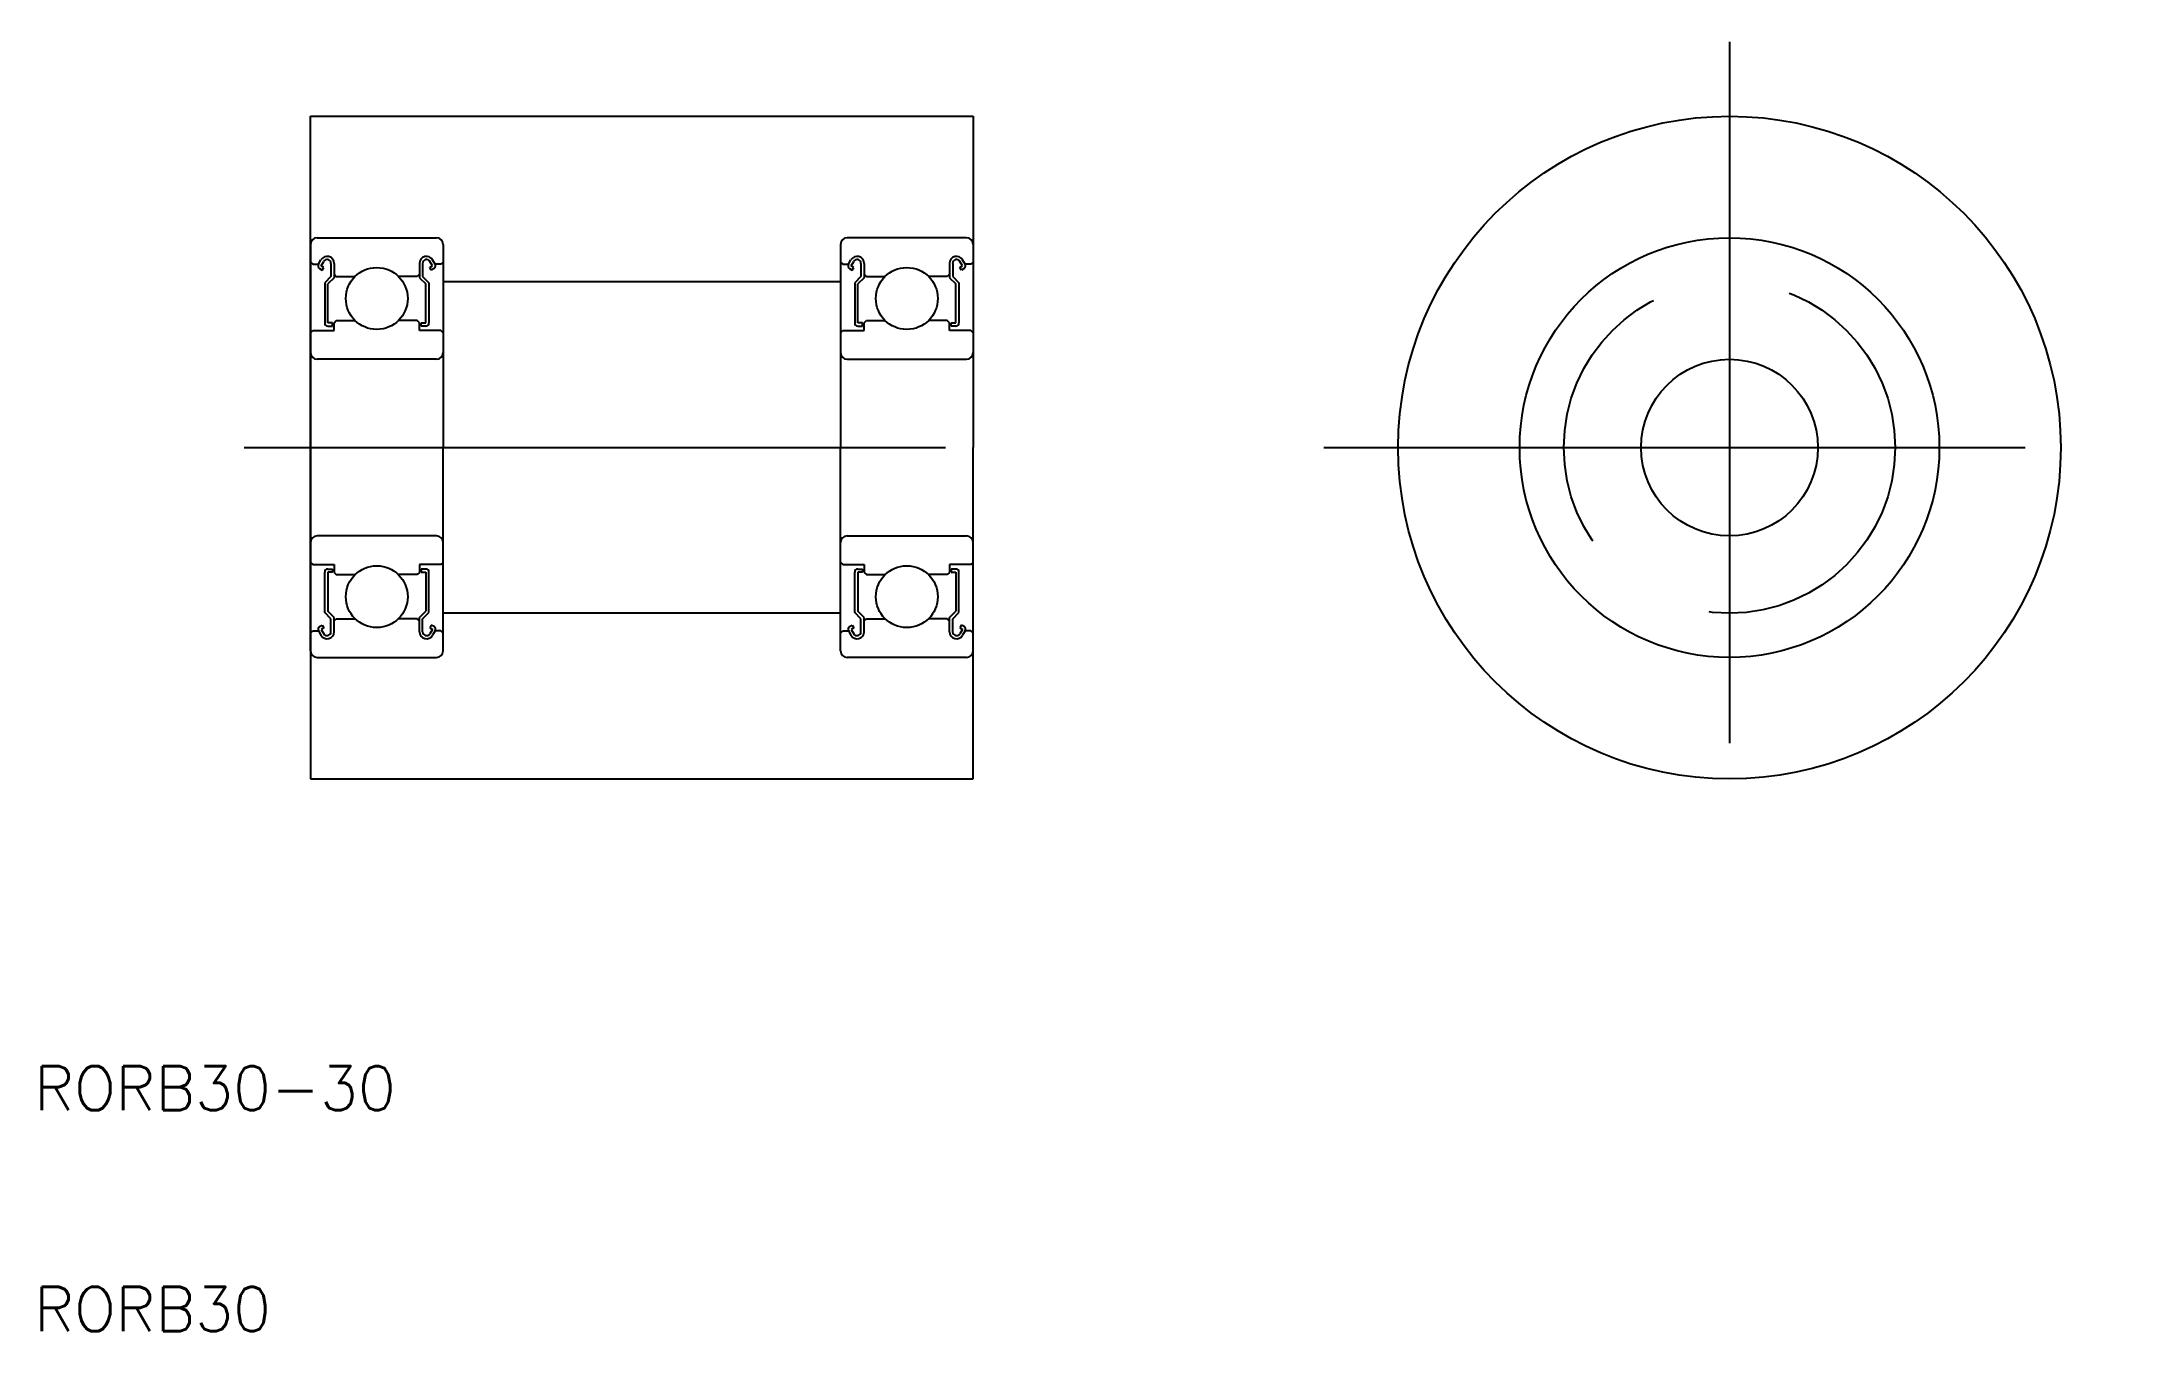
# Model space of a CAD drawing. Extents: x 37.8 to 132.6, y 10 to 68.4.
import ezdxf

# ---------------------------------------------------------------- set-up
doc = ezdxf.new("R2010")
doc.units = 0
doc.linetypes.add('CENTER', pattern=[50.8, 31.75, -6.35, 6.35, -6.35])
doc.linetypes.add('DASHED', pattern=[19.05, 12.7, -6.35])
doc.layers.get('0').update_dxf_attribs({"linetype": 'CONTINUOUS'})
doc.layers.add('CENTER', color=1, linetype='CENTER')
doc.styles.get("Standard").update_dxf_attribs({"font": 'txt.shx', "bigfont": 'extfont.shx'})

msp = doc.modelspace()

# ---------------------------------------------------------------- linework, layer by layer
at = {"color": 7, "linetype": 'CONTINUOUS'}
for p, q in [((50, 65), (80, 65)), ((50, 50), (50, 65)), ((80, 65), (80, 50)), ((50, 59.2), (50, 50)), ((50.3, 59.5), (55.7, 59.5)), ((56, 59.2), (56, 50)), ((74, 59.2), (74, 50)), ((79.7, 59.5), (74.3, 59.5)), ((80, 59.2), (80, 50)), ((50, 58.4), (50.1, 58.3)), ((50.1, 58.3), (50.356, 58.3)), ((50.356, 58.3), (50.472, 58.496)), ((50.408, 58.106), (50.531, 58.035)), ((50.479, 58.229), (50.595, 58.425)), ((50.602, 58.158), (50.479, 58.229)), ((50.531, 58.035), (50.602, 58.158)), ((50.924, 58.337), (50.924, 57.75)), ((51.067, 58.337), (51.067, 57.691)), ((51.067, 57.85), (51.167, 57.75)), ((54.933, 57.85), (54.833, 57.75)), ((54.933, 58.337), (54.933, 57.691)), ((55.076, 58.337), (55.076, 57.75)), ((55.398, 58.158), (55.521, 58.229)), ((55.469, 58.035), (55.398, 58.158)), ((55.521, 58.229), (55.405, 58.425)), ((55.592, 58.106), (55.469, 58.035)), ((55.644, 58.3), (55.528, 58.496)), ((55.9, 58.3), (55.644, 58.3)), ((56, 58.4), (55.9, 58.3)), ((74, 58.4), (74.1, 58.3)), ((74.1, 58.3), (74.356, 58.3)), ((74.356, 58.3), (74.472, 58.496)), ((74.408, 58.106), (74.531, 58.035)), ((74.479, 58.229), (74.595, 58.425)), ((74.602, 58.158), (74.479, 58.229)), ((74.531, 58.035), (74.602, 58.158)), ((74.924, 58.337), (74.924, 57.75)), ((75.067, 58.337), (75.067, 57.691)), ((75.067, 57.85), (75.167, 57.75)), ((78.933, 57.85), (78.833, 57.75)), ((78.933, 58.337), (78.933, 57.691)), ((79.076, 58.337), (79.076, 57.75)), ((79.398, 58.158), (79.521, 58.229)), ((79.469, 58.035), (79.398, 58.158)), ((79.521, 58.229), (79.405, 58.425)), ((79.592, 58.106), (79.469, 58.035)), ((79.644, 58.3), (79.528, 58.496)), ((79.9, 58.3), (79.644, 58.3)), ((80, 58.4), (79.9, 58.3)), ((50.924, 57.75), (50.64, 57.466)), ((50.64, 57.466), (50.64, 55.642)), ((51.067, 57.691), (50.782, 57.407)), ((50.782, 55.642), (50.782, 57.407)), ((51.167, 57.75), (52.02, 57.75)), ((54.833, 57.75), (53.98, 57.75)), ((54.933, 57.691), (55.218, 57.407)), ((55.076, 57.75), (55.36, 57.466)), ((55.218, 55.642), (55.218, 57.407)), ((55.36, 57.466), (55.36, 55.642)), ((74, 57.5), (56, 57.5)), ((56, 56.9), (56, 56.9)), ((74, 56.9), (74, 56.9)), ((74.924, 57.75), (74.64, 57.466)), ((74.64, 57.466), (74.64, 55.642)), ((75.067, 57.691), (74.782, 57.407)), ((74.782, 55.642), (74.782, 57.407)), ((75.167, 57.75), (76.02, 57.75)), ((78.833, 57.75), (77.98, 57.75)), ((78.933, 57.691), (79.218, 57.407)), ((79.076, 57.75), (79.36, 57.466)), ((79.218, 55.642), (79.218, 57.407)), ((79.36, 57.466), (79.36, 55.642)), ((50, 55.2), (50.1, 55.3)), ((50.1, 55.3), (51.067, 55.3)), ((50.996, 55.642), (50.782, 55.642)), ((50.782, 55.5), (50.996, 55.5)), ((50.996, 55.5), (50.996, 55.642)), ((51.067, 55.65), (51.167, 55.75)), ((51.067, 55.3), (51.067, 55.65)), ((51.167, 55.75), (52.02, 55.75)), ((54.833, 55.75), (53.98, 55.75)), ((54.933, 55.65), (54.833, 55.75)), ((54.933, 55.3), (54.933, 55.65)), ((55.9, 55.3), (54.933, 55.3)), ((55.004, 55.5), (55.004, 55.642)), ((55.004, 55.642), (55.218, 55.642)), ((55.218, 55.5), (55.004, 55.5)), ((56, 55.2), (55.9, 55.3)), ((74, 55.2), (74.1, 55.3)), ((74.1, 55.3), (75.067, 55.3)), ((74.996, 55.642), (74.782, 55.642)), ((74.782, 55.5), (74.996, 55.5)), ((74.996, 55.5), (74.996, 55.642)), ((75.067, 55.65), (75.167, 55.75)), ((75.067, 55.3), (75.067, 55.65)), ((75.167, 55.75), (76.02, 55.75)), ((78.833, 55.75), (77.98, 55.75)), ((78.933, 55.65), (78.833, 55.75)), ((78.933, 55.3), (78.933, 55.65)), ((79.9, 55.3), (78.933, 55.3)), ((79.004, 55.5), (79.004, 55.642)), ((79.004, 55.642), (79.218, 55.642)), ((79.218, 55.5), (79.004, 55.5)), ((80, 55.2), (79.9, 55.3)), ((56, 54.6), (56, 54.6)), ((74, 54.6), (74, 54.6)), ((55.7, 54), (50.3, 54)), ((74.3, 54), (79.7, 54)), ((50, 50), (50, 35)), ((50, 40.8), (50, 50)), ((56, 40.8), (56, 50)), ((74, 40.8), (74, 50)), ((80, 35), (80, 50)), ((80, 40.8), (80, 50)), ((55.7, 46), (50.3, 46)), ((74.3, 46), (79.7, 46)), ((50, 44.8), (50.1, 44.7)), ((50.1, 44.7), (51.067, 44.7)), ((51.067, 44.7), (51.067, 44.35)), ((55.9, 44.7), (54.933, 44.7)), ((54.933, 44.7), (54.933, 44.35)), ((56, 44.8), (55.9, 44.7)), ((74, 44.8), (74.1, 44.7)), ((74.1, 44.7), (75.067, 44.7)), ((75.067, 44.7), (75.067, 44.35)), ((78.933, 44.7), (78.933, 44.35)), ((79.9, 44.7), (78.933, 44.7)), ((80, 44.8), (79.9, 44.7)), ((50.64, 42.534), (50.64, 44.358)), ((50.782, 44.5), (50.996, 44.5)), ((50.996, 44.358), (50.782, 44.358)), ((50.782, 44.358), (50.782, 42.593)), ((50.996, 44.5), (50.996, 44.358)), ((51.067, 44.35), (51.167, 44.25)), ((51.167, 44.25), (52.02, 44.25)), ((54.833, 44.25), (53.98, 44.25)), ((54.933, 44.35), (54.833, 44.25)), ((55.218, 44.5), (55.004, 44.5)), ((55.004, 44.5), (55.004, 44.358)), ((55.004, 44.358), (55.218, 44.358)), ((55.218, 44.358), (55.218, 42.593)), ((55.36, 42.534), (55.36, 44.358)), ((74.64, 42.534), (74.64, 44.358)), ((74.782, 44.5), (74.996, 44.5)), ((74.782, 44.358), (74.782, 42.593)), ((74.996, 44.358), (74.782, 44.358)), ((74.996, 44.5), (74.996, 44.358)), ((75.067, 44.35), (75.167, 44.25)), ((75.167, 44.25), (76.02, 44.25)), ((78.833, 44.25), (77.98, 44.25)), ((78.933, 44.35), (78.833, 44.25)), ((79.004, 44.5), (79.004, 44.358)), ((79.218, 44.5), (79.004, 44.5)), ((79.004, 44.358), (79.218, 44.358)), ((79.218, 44.358), (79.218, 42.593)), ((79.36, 42.534), (79.36, 44.358)), ((50.408, 41.894), (50.531, 41.965)), ((50.602, 41.842), (50.479, 41.771)), ((50.479, 41.771), (50.595, 41.575)), ((50.531, 41.965), (50.602, 41.842)), ((50.924, 42.25), (50.64, 42.534)), ((51.067, 42.309), (50.782, 42.593)), ((50.924, 41.663), (50.924, 42.25)), ((51.067, 41.663), (51.067, 42.309)), ((51.067, 42.15), (51.167, 42.25)), ((51.167, 42.25), (52.02, 42.25)), ((54.833, 42.25), (53.98, 42.25)), ((54.933, 42.15), (54.833, 42.25)), ((54.933, 42.309), (55.218, 42.593)), ((54.933, 41.663), (54.933, 42.309)), ((55.076, 42.25), (55.36, 42.534)), ((55.076, 41.663), (55.076, 42.25)), ((55.469, 41.965), (55.398, 41.842)), ((55.398, 41.842), (55.521, 41.771)), ((55.521, 41.771), (55.405, 41.575)), ((55.592, 41.894), (55.469, 41.965)), ((74, 42.5), (56, 42.5)), ((74.408, 41.894), (74.531, 41.965)), ((74.602, 41.842), (74.479, 41.771)), ((74.479, 41.771), (74.595, 41.575)), ((74.531, 41.965), (74.602, 41.842)), ((74.924, 42.25), (74.64, 42.534)), ((75.067, 42.309), (74.782, 42.593)), ((74.924, 41.663), (74.924, 42.25)), ((75.067, 41.663), (75.067, 42.309)), ((75.067, 42.15), (75.167, 42.25)), ((75.167, 42.25), (76.02, 42.25)), ((78.833, 42.25), (77.98, 42.25)), ((78.933, 42.15), (78.833, 42.25)), ((78.933, 42.309), (79.218, 42.593)), ((78.933, 41.663), (78.933, 42.309)), ((79.076, 42.25), (79.36, 42.534)), ((79.076, 41.663), (79.076, 42.25)), ((79.469, 41.965), (79.398, 41.842)), ((79.398, 41.842), (79.521, 41.771)), ((79.521, 41.771), (79.405, 41.575)), ((79.592, 41.894), (79.469, 41.965)), ((50, 41.6), (50.1, 41.7)), ((50.1, 41.7), (50.356, 41.7)), ((50.356, 41.7), (50.472, 41.504)), ((55.644, 41.7), (55.528, 41.504)), ((55.9, 41.7), (55.644, 41.7)), ((56, 41.6), (55.9, 41.7)), ((74, 41.6), (74.1, 41.7)), ((74.1, 41.7), (74.356, 41.7)), ((74.356, 41.7), (74.472, 41.504)), ((79.644, 41.7), (79.528, 41.504)), ((79.9, 41.7), (79.644, 41.7)), ((80, 41.6), (79.9, 41.7)), ((50.3, 40.5), (55.7, 40.5)), ((79.7, 40.5), (74.3, 40.5)), ((50, 35), (80, 35))]:
    msp.add_line(p, q, dxfattribs=at)
for centre, radius in [((114.251, 50), 15), ((114.251, 50), 9.5), ((53, 56.75), 1.4), ((77, 56.75), 1.4), ((114.251, 50), 4), ((53, 43.25), 1.4), ((77, 43.25), 1.4)]:
    msp.add_circle(centre, radius, dxfattribs=at)
at = {"color": 3, "linetype": 'DASHED'}
msp.add_circle((114.251, 50), 7.5, dxfattribs=at)
at = {"color": 7, "linetype": 'CONTINUOUS'}
for centre, radius, start, end in [((50.3, 59.2), 0.3, 90, 180), ((55.7, 59.2), 0.3, 0, 90), ((74.3, 59.2), 0.3, 90, 180), ((79.7, 59.2), 0.3, 0, 90), ((50.479, 58.229), 0.142, 149.99035, 240.00186), ((50.748, 58.337), 0.319, 0, 150.00027), ((50.748, 58.337), 0.177, 0, 150.00316), ((55.252, 58.337), 0.319, 29.99973, 180), ((55.252, 58.337), 0.177, 29.99684, 180), ((55.521, 58.229), 0.142, 299.99814, 30.00965), ((74.479, 58.229), 0.142, 149.99035, 240.00186), ((74.748, 58.337), 0.319, 0, 150.00027), ((74.748, 58.337), 0.177, 0, 150.00316), ((79.252, 58.337), 0.319, 29.99973, 180), ((79.252, 58.337), 0.177, 29.99684, 180), ((79.521, 58.229), 0.142, 299.99814, 30.00965), ((50.782, 55.642), 0.142, 180.00005, 270.00003), ((55.218, 55.642), 0.142, 269.99997, 359.99995), ((74.782, 55.642), 0.142, 180.00005, 270.00003), ((79.218, 55.642), 0.142, 269.99997, 359.99995), ((50.3, 54.3), 0.3, 180, 270), ((55.7, 54.3), 0.3, 270, 0), ((74.3, 54.3), 0.3, 180, 270), ((79.7, 54.3), 0.3, 270, 0), ((50.3, 45.7), 0.3, 90, 180), ((55.7, 45.7), 0.3, 0, 90), ((74.3, 45.7), 0.3, 90, 180), ((79.7, 45.7), 0.3, 0, 90), ((50.782, 44.358), 0.142, 89.99997, 179.99995), ((55.218, 44.358), 0.142, 0.00005, 90.00003), ((74.782, 44.358), 0.142, 89.99997, 179.99995), ((79.218, 44.358), 0.142, 0.00005, 90.00003), ((50.479, 41.771), 0.142, 119.99814, 210.00965), ((55.521, 41.771), 0.142, 329.99035, 60.00186), ((74.479, 41.771), 0.142, 119.99814, 210.00965), ((79.521, 41.771), 0.142, 329.99035, 60.00186), ((50.3, 40.8), 0.3, 180, 270), ((50.748, 41.663), 0.319, 209.99973, 0), ((50.748, 41.663), 0.177, 209.99684, 0), ((55.252, 41.663), 0.319, 180, 330.00027), ((55.252, 41.663), 0.177, 180, 330.00316), ((55.7, 40.8), 0.3, 270, 0), ((74.3, 40.8), 0.3, 180, 270), ((74.748, 41.663), 0.319, 209.99973, 0), ((74.748, 41.663), 0.177, 209.99684, 0), ((79.252, 41.663), 0.319, 180, 330.00027), ((79.252, 41.663), 0.177, 180, 330.00316), ((79.7, 40.8), 0.3, 270, 0)]:
    msp.add_arc(centre, radius, start, end, dxfattribs=at)
at = {"layer": 'CENTER', "color": 1, "linetype": 'CENTER'}
for p, q in [((114.251, 68.368), (114.251, 31.632)), ((47, 50), (83, 50)), ((95.883, 50), (132.619, 50))]:
    msp.add_line(p, q, dxfattribs=at)

# ---------------------------------------------------------------- texts
at = {"color": 7, "linetype": 'CONTINUOUS'}
for s, p in [('RORB30-30', (37.491, 20)), ('RORB30', (37.491, 10))]:
    msp.add_text(s, height=2, dxfattribs=at).set_placement(p)

doc.saveas('drawing.dxf')
